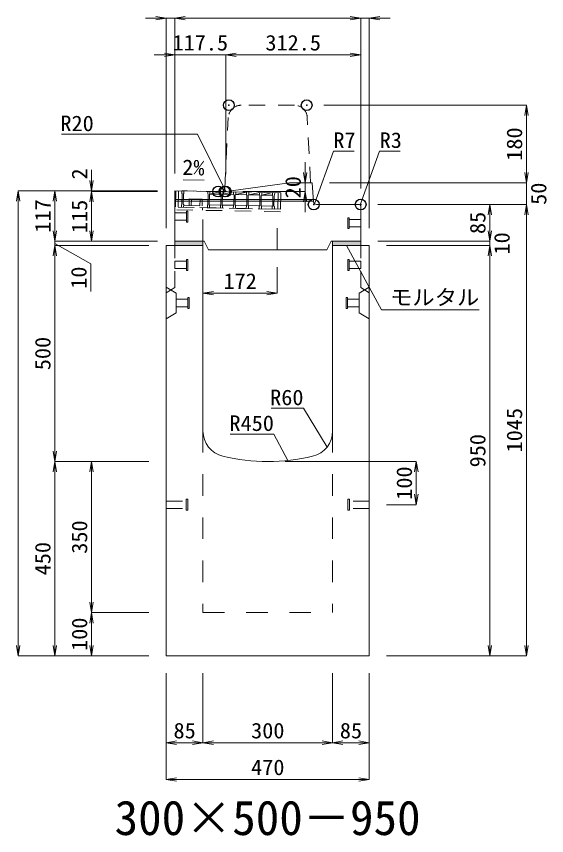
# Model space of a CAD drawing. Units: millimetres at full size. Extents: x -1809 to 57027, y -20349 to 17321.
# Drawn here: x 6318 to 7545, y -12012 to -10115 of the extents above; entities that cross this region are included whole.
import ezdxf
from ezdxf.enums import TextEntityAlignment as Align

# ---------------------------------------------------------------- set-up
doc = ezdxf.new("R2010")
doc.units = ezdxf.units.MM
doc.header["$LTSCALE"] = 50
doc.header["$PDMODE"] = 32
doc.header["$PDSIZE"] = 25
doc.linetypes.add('USER1', pattern=[2, 1, -1])
doc.linetypes.add('USER2', pattern=[1.35, 0.75, -0.6])
for name, color, linetype, lineweight in [('インサート', 3, 'USER2', 9), ('グレーチング', 7, 'USER2', 9), ('モルタル', 7, 'Continuous', 9), ('受枠', 3, 'USER2', 9), ('寸法線', 7, 'Continuous', 13), ('引出線', 4, 'Continuous', 13), ('本体', 2, 'Continuous', 13), ('目地', 132, 'Continuous', 9)]:
    doc.layers.add(name, color=color, linetype=linetype, lineweight=lineweight)
doc.layers.add('作業エリア', color=11, linetype='Continuous')
doc.layers.add('文字', color=7, linetype='Continuous')
doc.styles.add('ＭＳ 明朝', font='')
doc.styles.get('ＭＳ 明朝').set_extended_font_data('MS Mincho')

# ---------------------------------------------------------------- blocks, each defined once
blk = doc.blocks.new('open_arrow')
at = {"color": 0, "linetype": 'Continuous', "lineweight": -2}
blk.add_lwpolyline([(7.5, 1.25), (0, 0), (7.5, -1.25)], dxfattribs=at)

msp = doc.modelspace()

# ---------------------------------------------------------------- hatches: boundary and pattern name
at = {"layer": 'モルタル'}
for points in [[(6750, -10646.05), (6750, -10636.05), (6685, -10636.05), (6685, -10646.05)], [(7115, -10646.05), (7115, -10636.05), (7050, -10636.05), (7050, -10646.05)]]:
    msp.add_hatch(color=256, dxfattribs=at).paths.add_polyline_path(points)

# ---------------------------------------------------------------- linework, layer by layer
at = {"layer": 'インサート'}
for p, q in [((6685, -10570.55), (6712, -10570.55)), ((6685, -10570.55), (6685, -10587.55)), ((6715, -10566.55), (6712, -10566.55)), ((6712, -10566.55), (6712, -10591.55)), ((6715, -10591.55), (6715, -10566.55)), ((7085, -10581.55), (7088, -10581.55)), ((7085, -10606.55), (7085, -10581.55)), ((7088, -10581.55), (7088, -10606.55)), ((6685, -10587.55), (6712, -10587.55)), ((6712, -10591.55), (6715, -10591.55)), ((7115, -10585.55), (7088, -10585.55)), ((7115, -10602.55), (7088, -10602.55)), ((7115, -10585.55), (7115, -10602.55)), ((7088, -10606.55), (7085, -10606.55)), ((6715, -10678.55), (6712, -10678.55)), ((6712, -10678.55), (6712, -10703.55)), ((6715, -10703.55), (6715, -10678.55)), ((7085, -10678.55), (7088, -10678.55)), ((7085, -10703.55), (7085, -10678.55)), ((7088, -10678.55), (7088, -10703.55)), ((6685, -10682.55), (6712, -10682.55)), ((6685, -10682.55), (6685, -10699.55)), ((7115, -10682.55), (7088, -10682.55)), ((7115, -10682.55), (7115, -10699.55)), ((6685, -10699.55), (6712, -10699.55)), ((6712, -10703.55), (6715, -10703.55)), ((7088, -10703.55), (7085, -10703.55)), ((7115, -10699.55), (7088, -10699.55)), ((6688.2, -10770.55), (6715.2, -10770.55)), ((6688.2, -10770.55), (6688.2, -10787.55)), ((6718.2, -10766.55), (6715.2, -10766.55)), ((6715.2, -10766.55), (6715.2, -10791.55)), ((6718.2, -10791.55), (6718.2, -10766.55)), ((7081.8, -10766.55), (7084.8, -10766.55)), ((7081.8, -10791.55), (7081.8, -10766.55)), ((7084.8, -10766.55), (7084.8, -10791.55)), ((7111.8, -10770.55), (7084.8, -10770.55)), ((7111.8, -10770.55), (7111.8, -10787.55)), ((6688.2, -10787.55), (6715.2, -10787.55)), ((6715.2, -10791.55), (6718.2, -10791.55)), ((7084.8, -10791.55), (7081.8, -10791.55)), ((7111.8, -10787.55), (7084.8, -10787.55)), ((6665, -11237.55), (6711, -11237.55)), ((6665, -11254.55), (6665, -11237.55)), ((6711, -11258.55), (6711, -11233.55)), ((6711, -11233.55), (6715, -11233.55)), ((6715, -11258.55), (6715, -11233.55)), ((7085, -11233.55), (7089, -11233.55)), ((7085, -11233.55), (7085, -11258.55)), ((7089, -11233.55), (7089, -11258.55)), ((7135, -11237.55), (7089, -11237.55)), ((7135, -11237.55), (7135, -11254.55)), ((6665, -11254.55), (6711, -11254.55)), ((6715, -11258.55), (6711, -11258.55)), ((7089, -11258.55), (7085, -11258.55)), ((7135, -11254.55), (7089, -11254.55))]:
    msp.add_line(p, q, dxfattribs=at)
at = {"layer": 'グレーチング'}
for p, q in [((6701, -10519.37), (6700.88, -10525.37)), ((6700.88, -10525.37), (6701.86, -10526.39)), ((6915.95, -10523.67), (6701, -10519.37)), ((6701.86, -10526.39), (6701.38, -10550.39)), ((6704.86, -10526.45), (6704.38, -10550.45)), ((6705.88, -10525.47), (6704.86, -10526.45)), ((6706, -10519.47), (6705.88, -10525.47)), ((6760.98, -10520.57), (6760.86, -10526.57)), ((6760.86, -10526.57), (6761.84, -10527.59)), ((6761.84, -10527.59), (6761.36, -10551.59)), ((6764.84, -10527.65), (6764.36, -10551.65)), ((6765.86, -10526.67), (6764.84, -10527.65)), ((6765.98, -10520.67), (6765.86, -10526.67)), ((6765.86, -10526.67), (6790.98, -10521.17)), ((6765.86, -10526.67), (6790.86, -10527.17)), ((6790.98, -10521.17), (6790.86, -10527.17)), ((6790.86, -10527.17), (6791.84, -10528.19)), ((6791.84, -10528.19), (6791.36, -10552.19)), ((6794.84, -10528.25), (6794.36, -10552.25)), ((6795.86, -10527.27), (6794.84, -10528.25)), ((6795.98, -10521.27), (6795.86, -10527.27)), ((6795.86, -10527.27), (6820.97, -10521.77)), ((6795.86, -10527.27), (6820.85, -10527.77)), ((6820.97, -10521.77), (6820.85, -10527.77)), ((6820.85, -10527.77), (6821.83, -10528.79)), ((6825.85, -10527.87), (6824.83, -10528.85)), ((6825.97, -10521.87), (6825.85, -10527.87)), ((6825.85, -10527.87), (6850.97, -10522.37)), ((6825.85, -10527.87), (6850.85, -10528.37)), ((6850.97, -10522.37), (6850.85, -10528.37)), ((6855.97, -10522.47), (6855.85, -10528.47)), ((6855.85, -10528.47), (6880.96, -10522.97)), ((6880.96, -10522.97), (6880.84, -10528.97)), ((6885.96, -10523.07), (6885.84, -10529.07)), ((6885.84, -10529.07), (6910.95, -10523.57)), ((6910.95, -10523.57), (6910.83, -10529.57)), ((6915.95, -10523.67), (6915.83, -10529.67)), ((6718.12, -10538.22), (6717.82, -10553.22)), ((6718.12, -10538.22), (6748.12, -10538.82)), ((6723.12, -10538.32), (6722.82, -10553.32)), ((6743.12, -10538.72), (6742.82, -10553.72)), ((6748.12, -10538.82), (6747.82, -10553.82)), ((6821.83, -10528.79), (6821.35, -10552.79)), ((6824.83, -10528.85), (6824.35, -10552.85)), ((6850.85, -10528.37), (6851.83, -10529.39)), ((6851.83, -10529.39), (6851.35, -10553.39)), ((6854.83, -10529.45), (6854.35, -10553.45)), ((6855.85, -10528.47), (6854.83, -10529.45)), ((6855.85, -10528.47), (6880.84, -10528.97)), ((6880.84, -10528.97), (6881.82, -10529.99)), ((6881.82, -10529.99), (6881.34, -10553.99)), ((6884.82, -10530.05), (6884.34, -10554.05)), ((6885.84, -10529.07), (6884.82, -10530.05)), ((6885.84, -10529.07), (6910.83, -10529.57)), ((6910.83, -10529.57), (6911.81, -10530.59)), ((6911.81, -10530.59), (6911.33, -10554.59)), ((6914.81, -10530.65), (6914.33, -10554.65)), ((6915.83, -10529.67), (6914.81, -10530.65)), ((6700.24, -10557.37), (6700.36, -10551.37)), ((6915.19, -10561.67), (6700.24, -10557.37)), ((6700.36, -10551.37), (6701.38, -10550.39)), ((6705.36, -10551.47), (6704.38, -10550.45)), ((6705.24, -10557.47), (6705.36, -10551.47)), ((6705.33, -10552.97), (6760.31, -10554.07)), ((6760.22, -10558.57), (6760.34, -10552.57)), ((6760.34, -10552.57), (6761.36, -10551.59)), ((6764.36, -10551.65), (6791.36, -10552.19)), ((6765.34, -10552.67), (6764.36, -10551.65)), ((6765.22, -10558.67), (6765.34, -10552.67)), ((6790.22, -10559.17), (6790.34, -10553.17)), ((6790.34, -10553.17), (6791.36, -10552.19)), ((6795.34, -10553.27), (6794.36, -10552.25)), ((6794.36, -10552.25), (6821.35, -10552.79)), ((6795.22, -10559.27), (6795.34, -10553.27)), ((6820.21, -10559.77), (6820.33, -10553.77)), ((6820.33, -10553.77), (6821.35, -10552.79)), ((6825.33, -10553.87), (6824.35, -10552.85)), ((6824.35, -10552.85), (6851.35, -10553.39)), ((6825.21, -10559.87), (6825.33, -10553.87)), ((6850.21, -10560.37), (6850.33, -10554.37)), ((6850.33, -10554.37), (6851.35, -10553.39)), ((6855.33, -10554.47), (6854.35, -10553.45)), ((6854.35, -10553.45), (6881.34, -10553.99)), ((6855.21, -10560.47), (6855.33, -10554.47)), ((6880.2, -10560.97), (6880.32, -10554.97)), ((6880.32, -10554.97), (6881.34, -10553.99)), ((6885.32, -10555.07), (6884.34, -10554.05)), ((6884.34, -10554.05), (6911.33, -10554.59)), ((6885.2, -10561.07), (6885.32, -10555.07)), ((6910.19, -10561.57), (6910.31, -10555.57)), ((6910.31, -10555.57), (6911.33, -10554.59)), ((6915.31, -10555.67), (6914.33, -10554.65)), ((6915.19, -10561.67), (6915.31, -10555.67))]:
    msp.add_line(p, q, dxfattribs=at)
at = {"layer": 'モルタル'}
for points in [[(6685, -10636.05), (6750, -10636.05), (6750, -10646.05), (6685, -10646.05)], [(7050, -10636.05), (7115, -10636.05), (7115, -10646.05), (7050, -10646.05)]]:
    msp.add_lwpolyline(points, close=True, dxfattribs=at)
at = {"layer": '作業エリア'}
for p in [(6810, -10321.05), (6990, -10321.05), (6785, -10521.05), (6800, -10521.05), (6802.5, -10521.05), (7006.25, -10551.05), (7115, -10551.05)]:
    msp.add_point(p, dxfattribs=at)
at = {"layer": '受枠'}
for p, q in [((6687, -10519.09), (6686.12, -10563.08)), ((6929.95, -10523.95), (6687, -10519.09)), ((6693, -10519.21), (6692.24, -10557.21)), ((6923.95, -10523.83), (6923.19, -10561.83)), ((6929.95, -10523.95), (6929.07, -10567.94)), ((6929.07, -10567.94), (6686.12, -10563.08)), ((6692.24, -10557.21), (6929.19, -10561.95)), ((6749.23, -10558.35), (6749.11, -10564.34))]:
    msp.add_line(p, q, dxfattribs=at)
at = {"layer": '寸法線'}
for p, q in [((6733, -10119.38), (6617, -10119.38)), ((6665, -10606.03), (6665, -10119.38)), ((6685, -10119.38), (7115, -10119.38)), ((6685, -10479.03), (6685, -10119.38)), ((6685, -10479.03), (6685, -10119.38)), ((7067, -10119.38), (7183, -10119.38)), ((7115, -10511.03), (7115, -10119.38)), ((7115, -10511.03), (7115, -10119.38)), ((7135, -10606.03), (7135, -10119.38)), ((6850.5, -10204.38), (6637, -10204.38)), ((6685, -10479.03), (6685, -10204.38)), ((7115, -10204.38), (6802.5, -10204.38)), ((6802.5, -10481.03), (6802.5, -10204.38)), ((6802.5, -10481.03), (6802.5, -10204.38)), ((7115, -10514.03), (7115, -10204.38)), ((7030.02, -10321.05), (7498.78, -10321.05)), ((7498.78, -10501.05), (7498.78, -10321.05)), ((6492.06, -10471.05), (6492.06, -10569.05)), ((6986.36, -10569.05), (6986.36, -10453.05)), ((7498.78, -10453.05), (7498.78, -10599.05)), ((6986.36, -10501.05), (6990.52, -10501.05)), ((7042.52, -10501.05), (7498.78, -10501.05)), ((7042.52, -10501.05), (7498.78, -10501.05)), ((6322.06, -11596.05), (6322.06, -10519.05)), ((6644.98, -10519.05), (6322.06, -10519.05)), ((6407.06, -10519.05), (6407.06, -10636.05)), ((6644.98, -10519.05), (6407.06, -10519.05)), ((6644.98, -10519.05), (6492.06, -10519.05)), ((6644.98, -10521.05), (6492.06, -10521.05)), ((6492.06, -10521.05), (6492.06, -10636.05)), ((6644.98, -10521.05), (6492.06, -10521.05)), ((6842.52, -10521.05), (6986.36, -10521.05)), ((7155.02, -10551.05), (7498.78, -10551.05)), ((7155.02, -10551.05), (7413.78, -10551.05)), ((7155.02, -10551.05), (7498.78, -10551.05)), ((7413.78, -10551.05), (7413.78, -10636.05)), ((7498.78, -10551.05), (7498.78, -11596.05)), ((6407.06, -10588.05), (6407.06, -10694.05)), ((7413.78, -10588.05), (7413.78, -10694.05)), ((6644.98, -10636.05), (6407.06, -10636.05)), ((6644.98, -10636.05), (6407.06, -10636.05)), ((6407.06, -10641.05), (6490.47, -10688.34)), ((6644.98, -10636.05), (6492.06, -10636.05)), ((7155.02, -10636.05), (7413.78, -10636.05)), ((7155.02, -10636.05), (7413.78, -10636.05)), ((6624.98, -10646.05), (6407.06, -10646.05)), ((6407.06, -10646.05), (6407.06, -11146.05)), ((6624.98, -10646.05), (6407.06, -10646.05)), ((7175.02, -10646.05), (7413.78, -10646.05)), ((7175.02, -10646.05), (7413.78, -10646.05)), ((7413.78, -10646.05), (7413.78, -11596.05)), ((6490.47, -10688.34), (6490.47, -10752.41)), ((6922, -10696.07), (6922, -10756.28)), ((6750, -10756.28), (6922, -10756.28)), ((6624.98, -11146.05), (6407.06, -11146.05)), ((6407.06, -11596.05), (6407.06, -11146.05)), ((6624.98, -11146.05), (6407.06, -11146.05)), ((6492.06, -11146.05), (6492.06, -11496.05)), ((6624.98, -11146.05), (6492.06, -11146.05)), ((6940.02, -11146.05), (7243.78, -11146.05)), ((7243.78, -11146.05), (7243.78, -11246.05)), ((7175.02, -11246.05), (7243.78, -11246.05)), ((6624.98, -11496.05), (6492.06, -11496.05)), ((6492.06, -11496.05), (6492.06, -11596.05)), ((6624.98, -11496.05), (6492.06, -11496.05)), ((6624.98, -11596.05), (6322.06, -11596.05)), ((6624.98, -11596.05), (6407.06, -11596.05)), ((6624.98, -11596.05), (6492.06, -11596.05)), ((7175.02, -11596.05), (7413.78, -11596.05)), ((7175.02, -11596.05), (7498.78, -11596.05)), ((6665, -11636.07), (6665, -11797.21)), ((6665, -11636.07), (6665, -11882.21)), ((6750, -11636.07), (6750, -11797.21)), ((6750, -11636.07), (6750, -11797.21)), ((7050, -11636.07), (7050, -11797.21)), ((7050, -11636.07), (7050, -11797.21)), ((7135, -11636.07), (7135, -11797.21)), ((7135, -11636.07), (7135, -11882.21)), ((6665, -11797.21), (6750, -11797.21)), ((6750, -11797.21), (7050, -11797.21)), ((7050, -11797.21), (7135, -11797.21)), ((6665, -11882.21), (7135, -11882.21))]:
    msp.add_line(p, q, dxfattribs=at)
at = {"layer": '引出線'}
for points in [[(6802.5, -10521.01), (6737.16, -10388.31), (6557.16, -10388.31), (6422.49, -10388.31)], [(7007.98, -10549.19), (7051.78, -10427.12), (7099.71, -10427.12)], [(7114.12, -10551.93), (7158.9, -10427.12), (7206.63, -10427.12)], [(6752.93, -10494.47), (6704.19, -10493.5), (6752.93, -10494.47)], [(7082.5, -10646.05), (7163.13, -10795.08), (7389.05, -10795.08)], [(7037.07, -11112.74), (6982.66, -11022.84), (6907.98, -11022.84)], [(6946.44, -11143.65), (6914.22, -11082.51), (6813.21, -11082.51)]]:
    msp.add_lwpolyline(points, dxfattribs=at)
at = {"layer": '本体', "linetype": 'USER2'}
for p, q in [((6961.46, -10321.05), (6838.54, -10321.05)), ((6800.33, -10514.4), (6808.57, -10349.56)), ((6999, -10501.05), (6991.43, -10349.56))]:
    msp.add_line(p, q, dxfattribs=at)
at = {"layer": '本体'}
for p, q in [((6950.5, -10501.05), (6803.83, -10520.87)), ((7002.5, -10501.05), (6950.5, -10501.05)), ((7005.76, -10544.58), (7002.5, -10501.05)), ((6685, -10636.05), (6685, -10519.05)), ((6685, -10519.05), (6785, -10521.05)), ((6785, -10521.05), (6801.15, -10521.05)), ((7112, -10551.05), (7012.74, -10551.05)), ((7115, -10636.05), (7115, -10554.05)), ((6753, -10636.05), (6685, -10636.05)), ((6753, -10636.05), (6763, -10656.05)), ((7047, -10636.05), (7037, -10656.05)), ((7115, -10636.05), (7047, -10636.05)), ((6665, -10646.05), (6665, -11596.05)), ((6665, -10646.05), (6750, -10646.05)), ((6750, -10646.05), (6750, -11075.53)), ((7037, -10656.05), (6763, -10656.05)), ((7050, -10646.05), (7050, -11075.53)), ((7050, -10646.05), (7135, -10646.05)), ((7135, -10646.05), (7135, -11596.05)), ((6665, -11596.05), (7135, -11596.05))]:
    msp.add_line(p, q, dxfattribs=at)
at = {"layer": '本体', "linetype": 'USER1'}
for p, q in [((6750, -10636.05), (6750, -10558.36)), ((6922, -10656.05), (6922, -10561.8))]:
    msp.add_line(p, q, dxfattribs=at)
at = {"layer": '本体', "linetype": 'USER2', "lineweight": 9}
for p, q in [((6685, -10743.05), (6685, -10646.05)), ((7115, -10743.05), (7115, -10646.05)), ((6665, -10755.55), (6685, -10743.05)), ((7135, -10755.55), (7115, -10743.05))]:
    msp.add_line(p, q, dxfattribs=at)
at = {"layer": '本体', "lineweight": 9}
for p, q in [((6665, -10742.05), (6688.2, -10756.55)), ((7134.58, -10742.31), (7111.8, -10756.55)), ((6688.2, -10756.55), (6688.2, -10801.55)), ((7111.8, -10756.55), (7111.8, -10801.55)), ((6688.2, -10801.55), (6665, -10816.05)), ((7111.8, -10801.55), (7135, -10816.05))]:
    msp.add_line(p, q, dxfattribs=at)
at = {"layer": '本体', "linetype": 'USER1', "lineweight": 15}
for p, q in [((6750, -11075.53), (6750, -11496.05)), ((7050, -11075.53), (7050, -11496.05)), ((6750, -11496.05), (7050, -11496.05))]:
    msp.add_line(p, q, dxfattribs=at)
at = {"layer": '本体', "linetype": 'USER2'}
for centre, radius, start, end in [((6838.54, -10351.05), 30, 90, 177.13759), ((6961.46, -10351.05), 30, 2.86241, 90), ((6793.34, -10514.05), 7, 270, 357.13759)]:
    msp.add_arc(centre, radius, start, end, dxfattribs=at)
at = {"layer": '本体'}
for centre, radius, start, end in [((6801.15, -10501.05), 20, 270, 277.69605), ((7012.74, -10544.05), 7, 184.28915, 270), ((7112, -10554.05), 3, 0, 90), ((6810, -11075.53), 60, 180, 256.65764), ((6990, -11075.53), 60, 283.34236, 0), ((6900, -10696.05), 450, 256.65764, 283.34236)]:
    msp.add_arc(centre, radius, start, end, dxfattribs=at)
at = {"layer": '目地'}
for p, q in [((6685, -10539.05), (7005.35, -10539.05)), ((6685, -10543.05), (7005.65, -10543.05))]:
    msp.add_line(p, q, dxfattribs=at)

# ---------------------------------------------------------------- block references
at = {"layer": '寸法線', "xscale": 3.2, "yscale": 3.2}
for p, rotation in [((6665, -10119.38), 180), ((7115, -10119.38), 180), ((7115, -10119.38), 180), ((6685, -10204.38), 180), ((7115, -10204.38), 180), ((7498.78, -10321.05), 270), ((6986.36, -10501.05), 90), ((7498.78, -10501.05), 90), ((7498.78, -10501.05), 90), ((6492.06, -10519.05), 90), ((6322.06, -10519.05), 270), ((6407.06, -10519.05), 270), ((6492.06, -10521.05), 270), ((6492.06, -10521.05), 270), ((6986.36, -10521.05), 270), ((7413.78, -10551.05), 270), ((7498.78, -10551.05), 270), ((7498.78, -10551.05), 270), ((6407.06, -10636.05), 90), ((6407.06, -10636.05), 90), ((6492.06, -10636.05), 90), ((7413.78, -10636.05), 90), ((7413.78, -10636.05), 90), ((6407.06, -10646.05), 270), ((6407.06, -10646.05), 270), ((7413.78, -10646.05), 270), ((7413.78, -10646.05), 270), ((6922, -10756.28), 180), ((6407.06, -11146.05), 90), ((6407.06, -11146.05), 270), ((6492.06, -11146.05), 270), ((7243.78, -11146.05), 270), ((7243.78, -11246.05), 90), ((6492.06, -11496.05), 90), ((6492.06, -11496.05), 270), ((6322.06, -11596.05), 90), ((6407.06, -11596.05), 90), ((6492.06, -11596.05), 90), ((7413.78, -11596.05), 90), ((7498.78, -11596.05), 90), ((6750, -11797.21), 180), ((7050, -11797.21), 180), ((7135, -11797.21), 180), ((7135, -11882.21), 180)]:
    msp.add_blockref('open_arrow', p, dxfattribs=dict(at, rotation=rotation))
for p in [(6685, -10119.38), (6685, -10119.38), (7135, -10119.38), (6802.5, -10204.38), (6802.5, -10204.38), (6750, -10756.28), (6665, -11797.21), (6750, -11797.21), (7050, -11797.21), (6665, -11882.21)]:
    msp.add_blockref('open_arrow', p, dxfattribs=at)
at = {"layer": '引出線', "xscale": 0.0533, "yscale": 0.0533}
for p, rotation in [((6752.93, -10494.47), 178.9), ((6802.5, -10521.01), 116.2), ((7007.98, -10549.19), 70.3), ((7114.12, -10551.93), 70.3), ((7082.5, -10646.05), 298.4), ((7037.07, -11112.74), 121.2), ((6946.44, -11143.65), 117.8)]:
    msp.add_blockref('open_arrow', p, dxfattribs=dict(at, rotation=rotation))

# ---------------------------------------------------------------- texts
at = {"layer": '寸法線', "style": 'ＭＳ 明朝', "width": 1.05}
for s, p in [('117.5', (6743.75, -10176.36)), ('312.5', (6958.75, -10176.36)), ('172', (6836, -10728.26)), ('85', (6707.5, -11769.19)), ('300', (6900, -11769.19)), ('85', (7092.5, -11769.19)), ('470', (6900, -11854.19))]:
    msp.add_text(s, height=36.03, dxfattribs=at).set_placement(p, align=Align.MIDDLE_CENTER)
for s, p in [('180', (7470.76, -10411.05)), ('2', (6464.06, -10480.2)), ('20', (6958.34, -10511.05)), ('50', (7526.8, -10526.05)), ('117', (6379.04, -10577.55)), ('115', (6464.04, -10578.55)), ('85', (7385.76, -10593.55)), ('10', (7441.8, -10641.05)), ('10', (6462.45, -10720.38)), ('500', (6379.04, -10896.05)), ('1045', (7470.76, -11073.55)), ('950', (7385.76, -11121.05)), ('100', (7215.76, -11196.05)), ('350', (6464.04, -11321.05)), ('450', (6379.04, -11371.05)), ('100', (6464.04, -11546.05))]:
    msp.add_text(s, height=36.03, rotation=90, dxfattribs=at).set_placement(p, align=Align.MIDDLE_CENTER)
at = {"layer": '引出線', "style": 'ＭＳ 明朝', "width": 1.05}
for s, p in [('R20', (6497.16, -10345.11)), ('R60', (6982.66, -10979.64)), ('R450', (6914.22, -11039.31))]:
    msp.add_text(s, height=36.03, dxfattribs=at).set_placement(p, align=Align.TOP_RIGHT)
for s, p in [('R7', (7051.78, -10383.92)), ('R3', (7158.9, -10383.92)), ('モルタル', (7183.13, -10747.97))]:
    msp.add_text(s, height=36.03, dxfattribs=at).set_placement(p, align=Align.TOP_LEFT)
msp.add_text('2%', height=36.03, rotation=358.854, dxfattribs=at).set_placement((6753.87, -10447.58), align=Align.TOP_RIGHT)
at = {"layer": '文字', "style": 'ＭＳ 明朝'}
msp.add_text('300×500－950', height=80.06, dxfattribs=at).set_placement((6899.52, -11971.03), align=Align.MIDDLE_CENTER)

doc.saveas('drawing.dxf')
